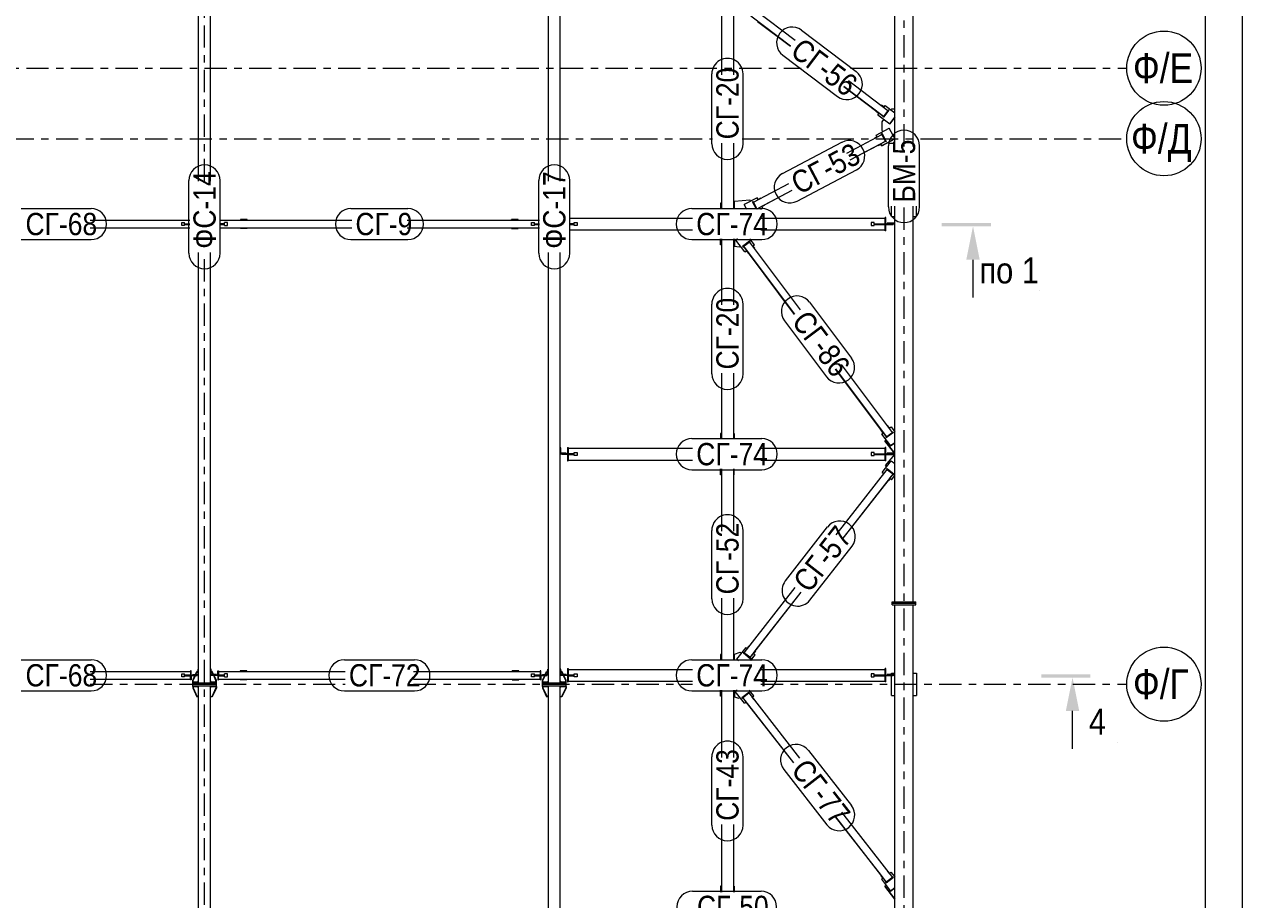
# Model space of a CAD drawing. Header units: millimetres. Extents: x -59 to 782, y -224 to 370.
# Drawn here: x 617.7 to 781.8, y 158 to 275.9 of the extents above; entities that cross this region are included whole.
import ezdxf

# ---------------------------------------------------------------- set-up
doc = ezdxf.new("R2010")
doc.units = ezdxf.units.MM
doc.linetypes.add('XKITLINE00', pattern=[0])
doc.linetypes.add('XKITLINE03', pattern=[6, 3, -1, 1, -1])
for name, color, linetype, lineweight in [('DrawingSheet', 5, 'Continuous', 0), ('Part', 2, 'Continuous', 0), ('PartMark', 3, 'Continuous', 0), ('S-GRID', 1, 'Continuous', 0), ('Section', 6, 'Continuous', 0)]:
    doc.layers.add(name, color=color, linetype=linetype, lineweight=lineweight)
doc.styles.add('GOST type A', font='ARIAL.TTF')

msp = doc.modelspace()

# ---------------------------------------------------------------- hatches: boundary and pattern name
at = {"layer": 'Section'}
for points in [[(741.29, 249.12), (747.89, 249.12), (747.89, 248.7), (741.29, 248.7)], [(745.49, 248.7), (746.39, 244.2), (744.59, 244.2)], [(754.69, 188.32), (761.29, 188.32), (761.29, 187.9), (754.69, 187.9)], [(758.89, 187.9), (759.79, 183.4), (757.99, 183.4)]]:
    msp.add_hatch(color=256, dxfattribs=at).paths.add_polyline_path(points, flags=17)

# ---------------------------------------------------------------- linework, layer by layer
at = {"layer": 'DrawingSheet', "linetype": 'XKITLINE00', "lineweight": 0}
for p, q in [((781.8, -224), (781.8, 370)), ((776.8, -219), (776.8, 365))]:
    msp.add_line(p, q, dxfattribs=at)
at = {"layer": 'Part', "linetype": 'XKITLINE00', "lineweight": 0}
for p, q in [((641.2, 254.77), (641.2, 312.74)), ((642.8, 254.77), (642.8, 312.74)), ((688.3, 254.77), (688.3, 312.74)), ((689.9, 254.77), (689.9, 312.74)), ((734.95, 259.44), (734.95, 312.74)), ((737.45, 259.44), (737.45, 312.74)), ((711.62, 278), (711.62, 269.12)), ((713.22, 278), (713.22, 269.12)), ((716.19, 277.8), (721.52, 273.77)), ((720.92, 272.97), (715.59, 277)), ((716.48, 276.31), (720.91, 272.96)), ((728.1, 267.52), (732.53, 264.17)), ((733.43, 263.51), (728.11, 267.53)), ((728.72, 268.33), (734.03, 264.31)), ((732.51, 264.15), (732.54, 264.18)), ((732.51, 264.14), (732.51, 264.15)), ((732.51, 264.15), (732.83, 263.91)), ((733.17, 265.01), (733.14, 264.98)), ((733.49, 264.77), (733.17, 265.01)), ((734.09, 264.39), (733.37, 263.43)), ((734.16, 264.34), (733.43, 263.39)), ((734.16, 264.33), (733.43, 263.38)), ((733.46, 264.74), (733.64, 264.97)), ((733.49, 264.77), (733.46, 264.74)), ((733.48, 264.77), (733.49, 264.77)), ((733.64, 264.97), (734.95, 263.99)), ((734.16, 264.34), (734.09, 264.39)), ((734.16, 264.33), (734.16, 264.34)), ((734.44, 264.37), (734.56, 264.53)), ((734.56, 264.53), (734.95, 264.53)), ((732.83, 263.9), (732.51, 264.14)), ((732.68, 263.7), (732.86, 263.94)), ((732.68, 263.7), (732.68, 263.7)), ((732.68, 263.7), (734.27, 262.49)), ((732.68, 263.7), (734.27, 262.49)), ((732.83, 263.91), (732.86, 263.94)), ((732.83, 263.91), (732.83, 263.91)), ((732.86, 263.94), (733.43, 263.51)), ((733.25, 262.79), (733.47, 263.09)), ((733.25, 261.61), (733.25, 262.79)), ((733.37, 263.43), (733.43, 263.39)), ((733.37, 263.43), (733.37, 263.42)), ((733.43, 263.38), (733.37, 263.42)), ((733.43, 263.39), (733.43, 263.38)), ((734.27, 262.49), (734.95, 263.39)), ((734.95, 263.39), (734.27, 262.49)), ((728.48, 258.56), (733.23, 261.05)), ((732.45, 260.97), (734.22, 261.9)), ((732.57, 260.74), (732.45, 260.97)), ((732.45, 260.97), (732.45, 260.97)), ((732.57, 260.74), (732.45, 260.97)), ((733.25, 261.18), (733.18, 261.14)), ((733.18, 261.14), (733.74, 260.08)), ((733.18, 261.13), (733.18, 261.14)), ((733.23, 261.05), (733.18, 261.13)), ((733.7, 260.16), (733.23, 261.05)), ((733.34, 261.44), (733.25, 261.61)), ((733.25, 261.61), (733.25, 261.61)), ((733.25, 261.61), (733.25, 261.61)), ((733.34, 261.44), (733.25, 261.61)), ((733.25, 261.18), (733.81, 260.11)), ((734.95, 260.52), (734.22, 261.9)), ((734.27, 262.49), (734.27, 262.49)), ((711.62, 259.91), (711.62, 251)), ((713.22, 259.91), (713.22, 251)), ((728.95, 257.67), (733.7, 260.16)), ((728.96, 257.66), (732.71, 259.63)), ((732.57, 260.74), (732.22, 260.56)), ((732.22, 260.56), (732.22, 260.55)), ((732.22, 260.56), (732.24, 260.53)), ((732.22, 260.55), (732.23, 260.53)), ((732.59, 260.71), (732.57, 260.74)), ((733.06, 259.82), (732.7, 259.64)), ((732.7, 259.64), (732.7, 259.63)), ((732.7, 259.64), (732.72, 259.6)), ((732.7, 259.63), (732.72, 259.6)), ((732.72, 259.6), (733.08, 259.79)), ((733.08, 259.78), (732.72, 259.6)), ((732.72, 259.6), (732.72, 259.6)), ((733.06, 259.82), (733.7, 260.16)), ((733.08, 259.79), (733.06, 259.82)), ((733.2, 259.56), (733.08, 259.79)), ((733.08, 259.79), (733.08, 259.78)), ((733.2, 259.55), (733.08, 259.78)), ((733.2, 259.55), (734.95, 260.48)), ((733.2, 259.56), (734.95, 260.48)), ((733.2, 259.56), (733.2, 259.55)), ((733.7, 260.16), (733.7, 260.16)), ((733.74, 260.07), (733.7, 260.16)), ((733.74, 260.08), (733.81, 260.11)), ((733.74, 260.07), (733.81, 260.11)), ((733.74, 260.08), (733.74, 260.07)), ((733.81, 260.11), (733.81, 260.11)), ((734.18, 259.84), (734.08, 260.02)), ((734.18, 259.84), (734.08, 260.02)), ((734.95, 259.84), (734.18, 259.84)), ((734.18, 259.84), (734.18, 259.84)), ((734.95, 259.84), (734.18, 259.84)), ((715.93, 251.96), (720.67, 254.45)), ((716.4, 251.07), (721.13, 253.56)), ((717.39, 251.58), (721.14, 253.55)), ((711.62, 251.8), (711.5, 251.8)), ((711.5, 251.8), (711.5, 251)), ((713.22, 251.8), (713.34, 251.8)), ((713.34, 251.8), (713.34, 251)), ((713.36, 252.09), (715.45, 252.26)), ((713.36, 251), (713.36, 252.09)), ((716.43, 252.55), (714.66, 251.62)), ((714.66, 251.62), (714.98, 251)), ((714.98, 251), (714.66, 251.62)), ((714.66, 251.62), (714.66, 251.62)), ((715.54, 252.08), (715.45, 252.26)), ((715.81, 252.01), (715.88, 252.05)), ((716.34, 251), (715.81, 252.01)), ((715.81, 252.01), (715.81, 252)), ((715.81, 252), (716.34, 251)), ((716.43, 251), (715.88, 252.05)), ((716.4, 251.07), (717.03, 251.4)), ((716.56, 252.29), (716.43, 252.55)), ((716.55, 252.32), (716.9, 252.51)), ((716.57, 252.29), (716.55, 252.32)), ((716.55, 252.32), (716.55, 252.32)), ((716.92, 252.48), (716.9, 252.51)), ((717.17, 251.13), (716.92, 251)), ((716.92, 251), (717.17, 251.13)), ((717.03, 251.4), (717.39, 251.59)), ((717.03, 251.4), (717.04, 251.4)), ((717.03, 251.4), (717.03, 251.4)), ((717.17, 251.13), (717.03, 251.4)), ((717.05, 251.37), (717.03, 251.4)), ((717.03, 251.4), (717.03, 251.4)), ((717.04, 251.39), (717.04, 251.39)), ((717.05, 251.36), (717.41, 251.55)), ((717.41, 251.55), (717.05, 251.37)), ((717.05, 251.36), (717.05, 251.37)), ((717.17, 251.13), (717.17, 251.13)), ((717.41, 251.55), (717.39, 251.59)), ((717.41, 251.55), (717.41, 251.55)), ((734.5, 250), (734.5, 251.4)), ((734.95, 198.1), (734.95, 251.4)), ((737.45, 198.1), (737.45, 251.4)), ((737.9, 250), (737.9, 251.4)), ((626.61, 249.5), (640, 249.5)), ((644, 249.5), (661.82, 249.5)), ((647.75, 249.6), (646.86, 249.6)), ((646.86, 249.6), (646.86, 249.5)), ((647.69, 249.5), (647.69, 249.6)), ((647.75, 249.5), (647.75, 249.6)), ((669.28, 249.5), (687.1, 249.5)), ((684.24, 249.6), (683.35, 249.6)), ((683.35, 249.5), (683.35, 249.6)), ((683.41, 249.5), (683.41, 249.6)), ((684.24, 249.5), (684.24, 249.6)), ((691.1, 249.8), (707.72, 249.8)), ((716.44, 250.99), (716.43, 251)), ((716.93, 249.8), (733.67, 249.8)), ((733.75, 249.9), (733.67, 249.9)), ((733.67, 249.04), (733.67, 249.9)), ((733.75, 249.04), (733.75, 249.9)), ((734.5, 250), (734.95, 250)), ((734.5, 250), (734.5, 250)), ((734.5, 250), (734.95, 250)), ((737.45, 250), (737.9, 250)), ((737.45, 250), (737.9, 250)), ((737.9, 250), (737.9, 250)), ((626.61, 248.5), (640, 248.5)), ((638.92, 248.8), (638.92, 249.2)), ((638.92, 249.2), (639.32, 249.2)), ((639.32, 248.8), (638.92, 248.8)), ((639.32, 249.04), (639.32, 249.2)), ((639.32, 249.05), (640, 249.05)), ((639.32, 249.04), (639.32, 248.96)), ((639.32, 249.04), (640, 249.04)), ((639.32, 248.8), (639.32, 248.96)), ((639.32, 248.96), (640, 248.96)), ((639.32, 248.95), (640, 248.95)), ((644, 249.05), (644.68, 249.05)), ((644.68, 249.04), (644, 249.04)), ((644.68, 248.96), (644, 248.96)), ((644, 248.95), (644.68, 248.95)), ((644, 248.5), (661.82, 248.5)), ((645.08, 249.2), (644.68, 249.2)), ((644.68, 249.04), (644.68, 249.2)), ((644.68, 248.96), (644.68, 249.04)), ((644.68, 248.8), (644.68, 248.96)), ((644.68, 248.8), (645.08, 248.8)), ((645.08, 248.8), (645.08, 249.2)), ((646.86, 248.4), (646.86, 248.5)), ((647.75, 248.4), (646.86, 248.4)), ((647.69, 248.4), (647.69, 248.5)), ((647.75, 248.4), (647.75, 248.5)), ((669.28, 248.5), (687.1, 248.5)), ((683.35, 248.4), (683.35, 248.5)), ((683.35, 248.4), (684.24, 248.4)), ((683.41, 248.4), (683.41, 248.5)), ((684.24, 248.4), (684.24, 248.5)), ((686.02, 248.8), (686.02, 249.2)), ((686.02, 249.2), (686.42, 249.2)), ((686.42, 248.8), (686.02, 248.8)), ((686.42, 249.04), (686.42, 249.2)), ((686.42, 249.05), (687.1, 249.05)), ((686.42, 249.04), (686.42, 248.96)), ((686.42, 249.04), (687.1, 249.04)), ((686.42, 248.96), (687.1, 248.96)), ((686.42, 248.8), (686.42, 248.96)), ((686.42, 248.95), (687.1, 248.95)), ((691.1, 249.05), (691.78, 249.05)), ((691.78, 249.04), (691.1, 249.04)), ((691.78, 248.96), (691.1, 248.96)), ((691.1, 248.95), (691.78, 248.95)), ((691.1, 248.2), (707.72, 248.2)), ((691.78, 249.2), (692.18, 249.2)), ((691.78, 249.04), (691.78, 249.2)), ((691.78, 248.96), (691.78, 249.04)), ((691.78, 248.8), (691.78, 248.96)), ((692.18, 248.8), (691.78, 248.8)), ((692.18, 249.2), (692.18, 248.8)), ((716.93, 248.2), (733.67, 248.2)), ((732.17, 249.2), (731.77, 249.2)), ((731.77, 249.2), (731.77, 248.8)), ((731.77, 248.8), (732.17, 248.8)), ((732.17, 249.04), (732.17, 249.2)), ((732.17, 249.05), (733.67, 249.05)), ((732.17, 249.04), (732.17, 248.96)), ((732.17, 249.04), (734.75, 249.04)), ((732.17, 248.8), (732.17, 248.96)), ((732.17, 248.96), (734.75, 248.96)), ((732.17, 248.95), (733.67, 248.95)), ((733.75, 249.04), (733.67, 249.04)), ((733.75, 248.96), (733.67, 248.96)), ((733.67, 248.1), (733.67, 248.96)), ((733.75, 248.1), (733.67, 248.1)), ((733.75, 248.1), (733.75, 248.96)), ((734.95, 249.12), (733.95, 249.12)), ((733.95, 249.12), (733.95, 249.04)), ((734.75, 249.04), (734.75, 248.96)), ((734.75, 249.04), (734.95, 249.04)), ((711.5, 246.2), (711.5, 247)), ((711.62, 246.2), (711.5, 246.2)), ((711.62, 247), (711.62, 238.12)), ((713.22, 247), (713.22, 238.12)), ((713.22, 246.2), (713.34, 246.2)), ((713.34, 246.2), (713.34, 247)), ((713.36, 247), (713.36, 246.01)), ((713.78, 247), (713.57, 246.84)), ((714.77, 245.24), (713.57, 246.84)), ((714.77, 245.24), (713.57, 246.84)), ((713.57, 246.84), (713.57, 246.84)), ((714.45, 246.01), (715.41, 246.73)), ((714.5, 245.95), (715.46, 246.67)), ((714.58, 246.01), (715.38, 246.61)), ((715.38, 246.6), (715.46, 246.66)), ((722.25, 237.44), (715.38, 246.61)), ((715.41, 246.73), (715.46, 246.67)), ((716.05, 246.2), (715.45, 247)), ((715.46, 246.67), (715.46, 246.66)), ((715.85, 246.05), (716.05, 246.2)), ((715.85, 246.05), (716.05, 246.2)), ((716.05, 246.2), (716.05, 246.2)), ((641.2, 187.2), (641.2, 245.17)), ((642.8, 187.2), (642.8, 245.17)), ((688.3, 187.2), (688.3, 245.17)), ((689.9, 187.2), (689.9, 245.17)), ((713.36, 246.01), (713.36, 246.01)), ((713.36, 246.01), (714.01, 245.92)), ((713.36, 246.01), (714.01, 245.92)), ((714.01, 245.92), (714.17, 246.04)), ((714.01, 245.92), (714.17, 246.04)), ((714.01, 245.92), (714.01, 245.92)), ((714.45, 246.01), (714.45, 246)), ((714.45, 246.01), (714.5, 245.95)), ((714.45, 246), (714.5, 245.94)), ((714.5, 245.94), (714.58, 246)), ((714.5, 245.94), (714.5, 245.95)), ((714.58, 246), (714.58, 246.01)), ((714.58, 246.01), (721.45, 236.84)), ((715.01, 245.43), (714.58, 246)), ((714.77, 245.24), (714.98, 245.4)), ((714.77, 245.24), (714.98, 245.4)), ((714.77, 245.24), (714.77, 245.24)), ((714.98, 245.4), (715.01, 245.43)), ((714.98, 245.4), (715.22, 245.08)), ((714.98, 245.39), (714.98, 245.4)), ((714.98, 245.39), (715.22, 245.07)), ((715.22, 245.08), (715.25, 245.11)), ((715.22, 245.07), (715.25, 245.1)), ((715.22, 245.07), (715.22, 245.08)), ((721.45, 236.83), (715.25, 245.1)), ((715.25, 245.1), (715.25, 245.1)), ((715.82, 246.03), (715.85, 246.05)), ((716.09, 245.73), (715.85, 246.05)), ((716.06, 245.71), (716.09, 245.73)), ((716.06, 245.7), (716.08, 245.72)), ((716.08, 245.72), (716.09, 245.73)), ((734.65, 220.92), (727.78, 230.07)), ((711.62, 228.91), (711.62, 220)), ((713.22, 228.91), (713.22, 220)), ((733.17, 221.2), (726.97, 229.46)), ((726.98, 229.47), (733.85, 220.32)), ((734.01, 221.83), (733.98, 221.81)), ((734.25, 221.51), (734.01, 221.83)), ((734.22, 221.49), (734.46, 221.66)), ((734.25, 221.51), (734.22, 221.49)), ((734.25, 221.51), (734.25, 221.51)), ((734.46, 221.66), (734.95, 221)), ((711.62, 220.8), (711.5, 220.8)), ((711.5, 220.8), (711.5, 220)), ((713.22, 220.8), (713.34, 220.8)), ((713.34, 220.8), (713.34, 220)), ((733.14, 221.18), (733.18, 221.21)), ((733.14, 221.17), (733.14, 221.18)), ((733.14, 221.18), (733.38, 220.86)), ((733.38, 220.86), (733.14, 221.17)), ((733.18, 220.7), (733.42, 220.88)), ((733.18, 220.7), (733.18, 220.7)), ((733.18, 220.7), (734.37, 219.1)), ((733.18, 220.7), (734.37, 219.1)), ((733.38, 220.86), (733.42, 220.89)), ((733.38, 220.86), (733.38, 220.86)), ((733.84, 220.31), (733.42, 220.88)), ((733.61, 219.78), (733.78, 219.9)), ((734.73, 220.98), (733.77, 220.26)), ((733.81, 220.19), (733.77, 220.26)), ((733.77, 220.26), (733.77, 220.25)), ((733.81, 220.18), (733.77, 220.25)), ((734.78, 220.91), (733.81, 220.19)), ((734.78, 220.9), (733.81, 220.18)), ((733.81, 220.19), (733.81, 220.18)), ((734.78, 220.91), (734.73, 220.98)), ((734.78, 220.9), (734.78, 220.91)), ((689.97, 218.84), (689.9, 218.84)), ((689.97, 218.11), (689.97, 218.84)), ((690.9, 218.9), (690.9, 218.04)), ((690.9, 218.9), (690.98, 218.9)), ((690.98, 218.9), (690.98, 218.04)), ((690.98, 218.8), (707.72, 218.8)), ((716.93, 218.8), (733.67, 218.8)), ((733.61, 219.78), (733.61, 219.78)), ((733.61, 219.78), (734.9, 218.12)), ((734.9, 218.12), (733.61, 219.78)), ((733.75, 218.9), (733.67, 218.9)), ((733.67, 218.04), (733.67, 218.9)), ((733.75, 218.04), (733.75, 218.9)), ((734.37, 219.1), (734.95, 219.54)), ((734.95, 219.53), (734.37, 219.1)), ((734.37, 219.1), (734.37, 219.1)), ((689.9, 218.04), (690.1, 218.04)), ((690.7, 218.11), (689.97, 218.11)), ((691.78, 218.04), (690.1, 218.04)), ((690.1, 217.96), (690.1, 218.04)), ((691.78, 217.96), (690.1, 217.96)), ((690.7, 218.04), (690.7, 218.11)), ((690.9, 218.04), (690.98, 218.04)), ((690.9, 217.96), (690.9, 217.1)), ((690.9, 217.96), (690.98, 217.96)), ((690.9, 217.1), (690.98, 217.1)), ((690.98, 218.05), (691.78, 218.05)), ((690.98, 217.96), (690.98, 217.1)), ((690.98, 217.95), (691.78, 217.95)), ((690.98, 217.2), (707.72, 217.2)), ((691.78, 218.2), (692.18, 218.2)), ((691.78, 218.04), (691.78, 218.2)), ((691.78, 217.96), (691.78, 218.04)), ((691.78, 217.8), (691.78, 217.96)), ((692.18, 217.8), (691.78, 217.8)), ((692.18, 218.2), (692.18, 217.8)), ((716.93, 217.2), (733.67, 217.2)), ((732.17, 218.2), (731.77, 218.2)), ((731.77, 218.2), (731.77, 217.8)), ((731.77, 217.8), (732.17, 217.8)), ((732.17, 218.04), (732.17, 218.2)), ((732.17, 218.05), (733.67, 218.05)), ((732.17, 218.04), (732.17, 217.96)), ((732.17, 218.04), (734.75, 218.04)), ((732.17, 217.8), (732.17, 217.96)), ((732.17, 217.96), (734.75, 217.96)), ((732.17, 217.95), (733.67, 217.95)), ((733.26, 215.54), (734.49, 217.11)), ((733.75, 218.04), (733.67, 218.04)), ((733.75, 217.96), (733.67, 217.96)), ((733.67, 217.1), (733.67, 217.96)), ((733.75, 217.1), (733.67, 217.1)), ((733.72, 216.45), (734.95, 217.97)), ((733.75, 217.1), (733.75, 217.96)), ((734.95, 218.12), (733.95, 218.12)), ((733.95, 218.12), (733.95, 218.04)), ((734.49, 217.11), (734.95, 216.76)), ((734.75, 218.04), (734.95, 218.04)), ((734.75, 218.04), (734.75, 217.96)), ((734.9, 218.12), (734.9, 218.12)), ((734.9, 218.12), (734.95, 218.12)), ((734.9, 218.12), (734.95, 218.12)), ((711.5, 215.2), (711.5, 216)), ((711.62, 215.2), (711.5, 215.2)), ((711.62, 216), (711.62, 207.63)), ((713.22, 216), (713.22, 207.63)), ((713.22, 215.2), (713.34, 215.2)), ((713.34, 215.2), (713.34, 216)), ((727.08, 207.13), (733.94, 215.93)), ((727.87, 206.51), (734.73, 215.31)), ((733.47, 215.38), (733.22, 215.06)), ((733.22, 215.06), (733.22, 215.06)), ((733.22, 215.06), (733.25, 215.04)), ((733.22, 215.06), (733.25, 215.04)), ((733.26, 215.54), (733.47, 215.38)), ((733.26, 215.54), (733.26, 215.54)), ((733.26, 215.54), (733.47, 215.38)), ((733.47, 215.38), (733.5, 215.36)), ((733.88, 216.32), (733.72, 216.45)), ((733.72, 216.45), (733.72, 216.45)), ((733.72, 216.45), (733.88, 216.32)), ((733.91, 216.05), (733.86, 215.99)), ((733.86, 215.99), (734.81, 215.25)), ((733.86, 215.98), (733.86, 215.99)), ((733.86, 215.98), (733.94, 215.92)), ((733.91, 216.05), (734.86, 215.32)), ((734.73, 215.31), (733.94, 215.93)), ((734.29, 214.74), (734.73, 215.31)), ((734.53, 214.55), (734.95, 215.1)), ((734.53, 214.55), (734.95, 215.1)), ((734.73, 215.31), (734.73, 215.31)), ((734.73, 215.31), (734.81, 215.24)), ((734.81, 215.25), (734.86, 215.32)), ((734.81, 215.24), (734.86, 215.31)), ((734.81, 215.25), (734.81, 215.24)), ((734.86, 215.32), (734.86, 215.31)), ((727.88, 206.5), (734.05, 214.42)), ((734.29, 214.74), (734.04, 214.43)), ((734.04, 214.43), (734.04, 214.42)), ((734.04, 214.43), (734.07, 214.4)), ((734.04, 214.42), (734.07, 214.39)), ((734.07, 214.4), (734.32, 214.72)), ((734.32, 214.71), (734.07, 214.39)), ((734.07, 214.39), (734.07, 214.4)), ((734.29, 214.74), (734.32, 214.72)), ((734.32, 214.72), (734.32, 214.71)), ((734.32, 214.71), (734.53, 214.55)), ((734.32, 214.71), (734.53, 214.55)), ((734.53, 214.55), (734.53, 214.55)), ((711.62, 198.61), (711.62, 190.2)), ((713.22, 198.61), (713.22, 190.2)), ((714.68, 191.22), (721.54, 200.01)), ((715.47, 190.6), (722.33, 199.4)), ((716.17, 191.48), (722.33, 199.39)), ((734.6, 197.9), (734.6, 198.1)), ((734.6, 198.1), (737.8, 198.1)), ((734.6, 197.7), (734.6, 197.9)), ((734.6, 197.9), (737.8, 197.9)), ((734.6, 197.9), (737.8, 197.9)), ((734.6, 197.7), (734.95, 197.7)), ((734.6, 197.7), (737.8, 197.7)), ((734.95, 156.08), (734.95, 197.7)), ((737.45, 156.08), (737.45, 197.7)), ((737.45, 197.7), (737.8, 197.7)), ((737.8, 197.9), (737.8, 198.1)), ((737.8, 197.7), (737.8, 197.9)), ((714.89, 191.96), (713.66, 190.39)), ((714.89, 191.96), (715.12, 191.78)), ((715.09, 191.81), (715.34, 192.12)), ((715.34, 192.12), (715.37, 192.1)), ((711.62, 191), (711.5, 191)), ((711.5, 191), (711.5, 190.2)), ((713.22, 191), (713.34, 191)), ((713.34, 191), (713.34, 190.2)), ((713.36, 191.03), (714.12, 191.3)), ((713.36, 190.2), (713.36, 191.03)), ((713.66, 190.39), (713.9, 190.2)), ((713.66, 190.38), (713.66, 190.39)), ((713.9, 190.2), (713.66, 190.38)), ((714.12, 191.3), (714.27, 191.17)), ((714.56, 191.22), (714.6, 191.28)), ((715.5, 190.48), (714.56, 191.22)), ((714.56, 191.22), (714.56, 191.21)), ((714.56, 191.21), (715.5, 190.47)), ((715.55, 190.54), (714.6, 191.28)), ((715.12, 191.78), (715.09, 191.81)), ((715.09, 191.8), (715.09, 191.81)), ((715.48, 190.6), (715.92, 191.16)), ((715.5, 190.48), (715.55, 190.54)), ((715.5, 190.47), (715.55, 190.53)), ((715.5, 190.47), (715.5, 190.48)), ((715.54, 190.2), (716.15, 190.98)), ((715.55, 190.2), (716.15, 190.98)), ((715.55, 190.53), (715.55, 190.54)), ((715.92, 191.17), (716.16, 191.48)), ((715.95, 191.14), (715.92, 191.17)), ((715.92, 191.16), (715.92, 191.17)), ((715.92, 191.16), (716.15, 190.98)), ((716.19, 191.46), (715.95, 191.14)), ((715.95, 191.14), (716.19, 191.45)), ((715.95, 191.14), (715.95, 191.14)), ((716.15, 190.98), (716.15, 190.98)), ((716.16, 191.48), (716.19, 191.46)), ((716.19, 191.45), (716.19, 191.46)), ((626.61, 188.7), (640.12, 188.7)), ((640.2, 188.8), (640.12, 188.8)), ((640.12, 188.8), (640.12, 188.24)), ((640.2, 188.24), (640.2, 188.8)), ((640.78, 188.31), (640.97, 188.7)), ((640.84, 188.31), (641.02, 188.7)), ((641.13, 188.7), (640.97, 188.7)), ((641.13, 188.31), (641.13, 189.04)), ((641.13, 189.04), (641.2, 189.04)), ((642.87, 189.04), (642.8, 189.04)), ((642.87, 188.31), (642.87, 189.04)), ((643.03, 188.7), (642.87, 188.7)), ((643.16, 188.31), (642.98, 188.7)), ((643.22, 188.31), (643.03, 188.7)), ((643.8, 188.24), (643.8, 188.8)), ((643.8, 188.8), (643.88, 188.8)), ((643.88, 188.8), (643.88, 188.24)), ((643.88, 188.7), (660.94, 188.7)), ((647.69, 188.8), (646.78, 188.8)), ((646.78, 188.8), (646.78, 188.7)), ((647.64, 188.7), (647.64, 188.8)), ((647.69, 188.7), (647.69, 188.8)), ((670.16, 188.7), (687.22, 188.7)), ((684.32, 188.8), (683.41, 188.8)), ((683.41, 188.7), (683.41, 188.8)), ((683.46, 188.7), (683.46, 188.8)), ((684.32, 188.7), (684.32, 188.8)), ((687.3, 188.8), (687.22, 188.8)), ((687.22, 188.8), (687.22, 188.24)), ((687.3, 188.24), (687.3, 188.8)), ((687.88, 188.31), (688.07, 188.7)), ((687.94, 188.31), (688.12, 188.7)), ((688.23, 188.7), (688.07, 188.7)), ((688.23, 188.31), (688.23, 189.04)), ((688.23, 189.04), (688.3, 189.04)), ((689.97, 189.04), (689.9, 189.04)), ((689.97, 188.31), (689.97, 189.04)), ((690.13, 188.7), (689.97, 188.7)), ((690.26, 188.31), (690.08, 188.7)), ((690.32, 188.31), (690.13, 188.7)), ((690.9, 189.1), (690.9, 188.24)), ((690.9, 189.1), (690.98, 189.1)), ((690.98, 189.1), (690.98, 188.24)), ((690.98, 189), (707.72, 189)), ((716.93, 189), (733.67, 189)), ((733.75, 189.1), (733.67, 189.1)), ((733.67, 188.24), (733.67, 189.1)), ((733.75, 188.24), (733.75, 189.1)), ((626.61, 187.7), (640.12, 187.7)), ((638.92, 188), (638.92, 188.4)), ((638.92, 188.4), (639.32, 188.4)), ((639.32, 188), (638.92, 188)), ((639.32, 188.24), (639.32, 188.4)), ((639.32, 188.25), (640.12, 188.25)), ((639.32, 188.24), (639.32, 188.16)), ((639.32, 188.24), (641, 188.24)), ((639.32, 188), (639.32, 188.16)), ((639.32, 188.16), (641, 188.16)), ((639.32, 188.15), (640.12, 188.15)), ((640.12, 187.6), (640.12, 188.16)), ((640.2, 187.6), (640.12, 187.6)), ((640.2, 188.16), (640.2, 187.6)), ((640.4, 188.24), (640.4, 188.31)), ((640.4, 188.31), (641.13, 188.31)), ((641.2, 188.24), (640.4, 188.24)), ((640.4, 187.5), (640.71, 188.16)), ((640.4, 187.3), (640.4, 187.5)), ((640.4, 187.5), (640.46, 187.5)), ((640.4, 187.2), (640.4, 187.3)), ((640.4, 187.3), (641.2, 187.3)), ((640.4, 187), (640.4, 187.2)), ((640.4, 187.2), (643.6, 187.2)), ((640.46, 187.5), (640.77, 188.16)), ((640.46, 187.3), (640.46, 187.5)), ((641, 188.24), (641, 188.16)), ((641.09, 187.3), (641.2, 187.46)), ((642.8, 188.24), (643.6, 188.24)), ((642.91, 187.3), (642.8, 187.46)), ((642.8, 187.3), (643.6, 187.3)), ((643.6, 188.31), (642.87, 188.31)), ((644.68, 188.24), (643, 188.24)), ((643, 188.16), (643, 188.24)), ((644.68, 188.16), (643, 188.16)), ((643.54, 187.5), (643.23, 188.16)), ((643.6, 187.5), (643.29, 188.16)), ((643.54, 187.3), (643.54, 187.5)), ((643.54, 187.5), (643.6, 187.5)), ((643.6, 188.24), (643.6, 188.31)), ((643.6, 187.3), (643.6, 187.5)), ((643.6, 187.2), (643.6, 187.3)), ((643.6, 187), (643.6, 187.2)), ((643.8, 188.16), (643.8, 187.6)), ((643.8, 187.6), (643.88, 187.6)), ((643.88, 188.25), (644.68, 188.25)), ((643.88, 187.6), (643.88, 188.16)), ((643.88, 188.15), (644.68, 188.15)), ((643.88, 187.7), (660.94, 187.7)), ((645.08, 188.4), (644.68, 188.4)), ((644.68, 188.24), (644.68, 188.4)), ((644.68, 188.16), (644.68, 188.24)), ((644.68, 188), (644.68, 188.16)), ((644.68, 188), (645.08, 188)), ((645.08, 188), (645.08, 188.4)), ((646.78, 187.6), (646.78, 187.7)), ((647.69, 187.6), (646.78, 187.6)), ((647.64, 187.6), (647.64, 187.7)), ((647.69, 187.6), (647.69, 187.7)), ((670.16, 187.7), (687.22, 187.7)), ((683.41, 187.6), (683.41, 187.7)), ((683.41, 187.6), (684.32, 187.6)), ((683.46, 187.6), (683.46, 187.7)), ((684.32, 187.6), (684.32, 187.7)), ((686.02, 188), (686.02, 188.4)), ((686.02, 188.4), (686.42, 188.4)), ((686.42, 188), (686.02, 188)), ((686.42, 188.24), (686.42, 188.4)), ((686.42, 188.25), (687.22, 188.25)), ((686.42, 188.24), (686.42, 188.16)), ((686.42, 188.24), (688.1, 188.24)), ((686.42, 188), (686.42, 188.16)), ((686.42, 188.16), (688.1, 188.16)), ((686.42, 188.15), (687.22, 188.15)), ((687.22, 187.6), (687.22, 188.16)), ((687.3, 187.6), (687.22, 187.6)), ((687.3, 188.16), (687.3, 187.6)), ((687.5, 188.24), (687.5, 188.31)), ((687.5, 188.31), (688.23, 188.31)), ((688.3, 188.24), (687.5, 188.24)), ((687.5, 187.5), (687.81, 188.16)), ((687.5, 187.3), (687.5, 187.5)), ((687.5, 187.5), (687.56, 187.5)), ((687.5, 187.2), (687.5, 187.3)), ((687.5, 187.3), (688.3, 187.3)), ((687.5, 187), (687.5, 187.2)), ((687.5, 187.2), (690.7, 187.2)), ((687.56, 187.5), (687.87, 188.16)), ((687.56, 187.3), (687.56, 187.5)), ((688.1, 188.24), (688.1, 188.16)), ((688.19, 187.3), (688.3, 187.46)), ((689.9, 188.24), (690.1, 188.24)), ((690.01, 187.3), (689.9, 187.46)), ((689.9, 187.3), (690.7, 187.3)), ((690.7, 188.31), (689.97, 188.31)), ((691.78, 188.24), (690.1, 188.24)), ((690.1, 188.16), (690.1, 188.24)), ((691.78, 188.16), (690.1, 188.16)), ((690.64, 187.5), (690.33, 188.16)), ((690.7, 187.5), (690.39, 188.16)), ((690.64, 187.3), (690.64, 187.5)), ((690.64, 187.5), (690.7, 187.5)), ((690.7, 188.24), (690.7, 188.31)), ((690.7, 187.3), (690.7, 187.5)), ((690.7, 187.2), (690.7, 187.3)), ((690.7, 187), (690.7, 187.2)), ((690.9, 188.24), (690.98, 188.24)), ((690.9, 188.16), (690.9, 187.3)), ((690.9, 188.16), (690.98, 188.16)), ((690.9, 187.3), (690.98, 187.3)), ((690.98, 188.25), (691.78, 188.25)), ((690.98, 188.16), (690.98, 187.3)), ((690.98, 188.15), (691.78, 188.15)), ((690.98, 187.4), (707.72, 187.4)), ((691.78, 188.4), (692.18, 188.4)), ((691.78, 188.24), (691.78, 188.4)), ((691.78, 188.16), (691.78, 188.24)), ((691.78, 188), (691.78, 188.16)), ((692.18, 188), (691.78, 188)), ((692.18, 188.4), (692.18, 188)), ((716.93, 187.4), (733.67, 187.4)), ((732.17, 188.4), (731.77, 188.4)), ((731.77, 188.4), (731.77, 188)), ((731.77, 188), (732.17, 188)), ((732.17, 188.24), (732.17, 188.4)), ((732.17, 188.25), (733.67, 188.25)), ((732.17, 188.24), (732.17, 188.16)), ((732.17, 188.24), (734.75, 188.24)), ((732.17, 188), (732.17, 188.16)), ((732.17, 188.16), (734.75, 188.16)), ((732.17, 188.15), (733.67, 188.15)), ((733.75, 188.24), (733.67, 188.24)), ((733.75, 188.16), (733.67, 188.16)), ((733.67, 187.3), (733.67, 188.16)), ((733.75, 187.3), (733.67, 187.3)), ((733.75, 187.3), (733.75, 188.16)), ((734.95, 188.32), (733.95, 188.32)), ((733.95, 188.32), (733.95, 188.24)), ((734.5, 188.32), (734.5, 188.5)), ((734.5, 188.5), (734.95, 188.5)), ((734.5, 185.5), (734.5, 188.16)), ((734.75, 188.24), (734.75, 188.16)), ((734.75, 188.24), (734.95, 188.24)), ((737.45, 188.5), (737.9, 188.5)), ((737.9, 188.5), (737.9, 185.5)), ((640.4, 187), (643.6, 187)), ((640.4, 186.8), (640.4, 187)), ((640.4, 187), (643.6, 187)), ((640.4, 186.8), (643.6, 186.8)), ((640.4, 186.7), (640.4, 186.8)), ((640.4, 186.7), (641.2, 186.7)), ((640.4, 186.7), (640.4, 186.5)), ((640.4, 186.5), (640.46, 186.5)), ((640.4, 186.5), (640.97, 185.3)), ((640.46, 186.7), (640.46, 186.5)), ((640.46, 186.5), (641.02, 185.3)), ((641.2, 186.54), (641.09, 186.7)), ((641.2, 156.05), (641.2, 186.8)), ((642.8, 156.05), (642.8, 186.8)), ((642.8, 186.7), (643.6, 186.7)), ((642.8, 186.54), (642.91, 186.7)), ((643.54, 186.5), (642.98, 185.3)), ((643.6, 186.5), (643.03, 185.3)), ((643.54, 186.7), (643.54, 186.5)), ((643.54, 186.5), (643.6, 186.5)), ((643.6, 186.8), (643.6, 187)), ((643.6, 186.7), (643.6, 186.8)), ((643.6, 186.7), (643.6, 186.5)), ((687.5, 187), (690.7, 187)), ((687.5, 186.8), (687.5, 187)), ((687.5, 187), (690.7, 187)), ((687.5, 186.8), (690.7, 186.8)), ((687.5, 186.7), (687.5, 186.8)), ((687.5, 186.7), (687.5, 186.5)), ((687.5, 186.7), (688.3, 186.7)), ((687.5, 186.5), (687.56, 186.5)), ((687.5, 186.5), (688.07, 185.3)), ((687.56, 186.7), (687.56, 186.5)), ((687.56, 186.5), (688.12, 185.3)), ((688.3, 186.54), (688.19, 186.7)), ((688.3, 156.05), (688.3, 186.8)), ((689.9, 156.05), (689.9, 186.8)), ((689.9, 186.54), (690.01, 186.7)), ((689.9, 186.7), (690.7, 186.7)), ((690.64, 186.5), (690.08, 185.3)), ((690.7, 186.5), (690.13, 185.3)), ((690.64, 186.7), (690.64, 186.5)), ((690.64, 186.5), (690.7, 186.5)), ((690.7, 186.8), (690.7, 187)), ((690.7, 186.7), (690.7, 186.8)), ((690.7, 186.7), (690.7, 186.5)), ((711.5, 185.4), (711.5, 186.2)), ((711.62, 185.4), (711.5, 185.4)), ((711.62, 186.2), (711.62, 177.12)), ((713.22, 186.2), (713.22, 177.12)), ((713.22, 185.4), (713.34, 185.4)), ((713.34, 185.4), (713.34, 186.2)), ((713.36, 186.2), (713.36, 185.31)), ((713.71, 186.2), (713.47, 186.02)), ((714.7, 184.44), (713.47, 186.02)), ((714.7, 184.44), (713.47, 186.02)), ((713.47, 186.02), (713.47, 186.02)), ((714.37, 185.21), (715.32, 185.94)), ((714.42, 185.14), (715.36, 185.88)), ((714.5, 185.2), (715.29, 185.82)), ((715.29, 185.81), (715.36, 185.87)), ((715.29, 185.82), (722.13, 177.02)), ((715.32, 185.94), (715.36, 185.88)), ((715.96, 185.42), (715.36, 186.2)), ((715.36, 185.88), (715.36, 185.87)), ((715.76, 185.27), (715.96, 185.42)), ((715.76, 185.26), (715.96, 185.42)), ((715.96, 185.42), (715.96, 185.42)), ((734.5, 185.5), (734.95, 185.5)), ((734.5, 185.5), (734.5, 185.5)), ((734.5, 185.5), (734.95, 185.5)), ((737.45, 185.5), (737.9, 185.5)), ((737.45, 185.5), (737.9, 185.5)), ((737.9, 185.5), (737.9, 185.5)), ((641.2, 185.3), (640.97, 185.3)), ((643.03, 185.3), (642.8, 185.3)), ((688.3, 185.3), (688.07, 185.3)), ((690.13, 185.3), (689.9, 185.3)), ((713.36, 185.3), (713.36, 185.31)), ((713.36, 185.31), (713.93, 185.11)), ((713.36, 185.3), (713.93, 185.1)), ((713.93, 185.11), (714.09, 185.23)), ((713.93, 185.1), (714.09, 185.23)), ((713.93, 185.11), (713.93, 185.1)), ((714.37, 185.21), (714.37, 185.2)), ((714.37, 185.21), (714.42, 185.14)), ((714.37, 185.2), (714.42, 185.13)), ((714.42, 185.13), (714.5, 185.19)), ((714.42, 185.13), (714.42, 185.14)), ((714.5, 185.19), (714.5, 185.2)), ((721.35, 176.4), (714.5, 185.2)), ((714.94, 184.63), (714.5, 185.19)), ((714.7, 184.44), (714.91, 184.6)), ((714.7, 184.44), (714.91, 184.6)), ((714.7, 184.44), (714.7, 184.44)), ((714.91, 184.6), (714.94, 184.63)), ((714.91, 184.6), (715.15, 184.28)), ((714.91, 184.6), (715.15, 184.29)), ((714.91, 184.6), (714.91, 184.6)), ((715.18, 184.31), (714.94, 184.63)), ((715.15, 184.28), (715.18, 184.31)), ((715.15, 184.29), (715.18, 184.31)), ((715.15, 184.28), (715.15, 184.29)), ((715.18, 184.31), (715.18, 184.31)), ((721.34, 176.4), (715.18, 184.3)), ((715.73, 185.25), (715.76, 185.27)), ((716.01, 184.95), (715.76, 185.27)), ((715.98, 184.93), (716.01, 184.95)), ((715.98, 184.92), (716.01, 184.94)), ((716.01, 184.94), (716.01, 184.95)), ((733.15, 161.22), (726.99, 169.13)), ((733.84, 160.35), (727, 169.13)), ((727.79, 169.75), (734.63, 160.96)), ((711.62, 168.1), (711.62, 159)), ((713.22, 168.1), (713.22, 159)), ((733.16, 161.22), (733.12, 161.2)), ((733.12, 161.19), (733.12, 161.2)), ((733.12, 161.2), (733.37, 160.88)), ((733.37, 160.88), (733.12, 161.19)), ((733.4, 160.91), (733.16, 161.22)), ((733.16, 160.72), (733.4, 160.91)), ((733.4, 160.91), (733.37, 160.88)), ((733.37, 160.88), (733.37, 160.88)), ((733.84, 160.34), (733.4, 160.91)), ((733.4, 160.91), (733.4, 160.91)), ((734.71, 161.02), (733.76, 160.29)), ((734.76, 160.96), (733.81, 160.22)), ((734.76, 160.95), (733.81, 160.21)), ((733.98, 161.86), (733.95, 161.84)), ((734.22, 161.55), (733.98, 161.86)), ((734.19, 161.52), (734.43, 161.7)), ((734.22, 161.55), (734.19, 161.52)), ((734.22, 161.54), (734.22, 161.55)), ((734.43, 161.7), (734.95, 161.03)), ((734.76, 160.96), (734.71, 161.02)), ((734.76, 160.95), (734.76, 160.96)), ((711.62, 159.8), (711.5, 159.8)), ((711.5, 159.8), (711.5, 159)), ((713.22, 159.8), (713.34, 159.8)), ((713.34, 159.8), (713.34, 159)), ((733.16, 160.72), (733.16, 160.72)), ((733.16, 160.72), (734.39, 159.14)), ((733.16, 160.72), (734.39, 159.14)), ((733.62, 159.81), (733.78, 159.93)), ((734.95, 158.05), (733.62, 159.81)), ((733.62, 159.81), (733.62, 159.81)), ((733.62, 159.81), (734.95, 158.05)), ((733.81, 160.22), (733.76, 160.29)), ((733.76, 160.29), (733.76, 160.28)), ((733.81, 160.21), (733.76, 160.28)), ((733.81, 160.22), (733.81, 160.21)), ((734.39, 159.14), (734.95, 159.58)), ((734.95, 159.58), (734.39, 159.14)), ((734.39, 159.14), (734.39, 159.14))]:
    msp.add_line(p, q, dxfattribs=at)
at = {"layer": 'PartMark', "linetype": 'XKITLINE00', "lineweight": 0}
for p, q in [((722.4, 275.1), (729.76, 269.54)), ((719.87, 271.75), (727.22, 266.19)), ((710.32, 259.81), (710.32, 269.22)), ((714.52, 259.81), (714.52, 269.22)), ((719.84, 255.81), (727.83, 260.01)), ((734.1, 251.3), (734.1, 259.54)), ((738.3, 251.3), (738.3, 259.54)), ((721.79, 252.09), (729.79, 256.29)), ((639.9, 245.07), (639.9, 254.87)), ((644.1, 245.07), (644.1, 254.87)), ((687, 245.07), (687, 254.87)), ((691.2, 245.07), (691.2, 254.87)), ((617.29, 251.1), (626.71, 251.1)), ((661.72, 251.1), (669.38, 251.1)), ((707.62, 251.1), (717.03, 251.1)), ((617.29, 246.9), (626.71, 246.9)), ((661.72, 246.9), (669.38, 246.9)), ((707.62, 246.9), (717.03, 246.9)), ((710.32, 228.81), (710.32, 238.22)), ((714.52, 228.81), (714.52, 238.22)), ((723.47, 238.48), (729.12, 230.95)), ((720.11, 235.96), (725.76, 228.43)), ((707.62, 220.1), (717.03, 220.1)), ((707.62, 215.9), (717.03, 215.9)), ((710.32, 198.5), (710.32, 207.73)), ((714.52, 198.5), (714.52, 207.73)), ((720.22, 200.91), (725.89, 208.19)), ((723.53, 198.33), (729.2, 205.6)), ((617.29, 190.3), (626.71, 190.3)), ((660.84, 190.3), (670.26, 190.3)), ((707.62, 190.3), (717.03, 190.3)), ((617.29, 186.1), (626.71, 186.1)), ((660.84, 186.1), (670.26, 186.1)), ((707.62, 186.1), (717.03, 186.1)), ((710.32, 168), (710.32, 177.23)), ((714.52, 168), (714.52, 177.23)), ((723.33, 178.08), (729.11, 170.65)), ((720.02, 175.5), (725.8, 168.07)), ((707.72, 159.1), (716.94, 159.1))]:
    msp.add_line(p, q, dxfattribs=at)
for centre, start, end in [((721.13, 273.43), 52.9088, 232.9088), ((712.42, 269.22), 359.9996, 179.9996), ((728.49, 267.87), 232.9088, 52.9088), ((736.2, 259.54), 0, 180), ((712.42, 259.81), 179.9996, 359.9996), ((728.81, 258.15), 297.7261, 117.7261), ((642, 254.87), 0, 180), ((689.1, 254.87), 0, 180), ((720.82, 253.95), 117.7261, 297.7261), ((626.71, 249), 270, 90), ((661.72, 249), 90, 270), ((669.38, 249), 270, 90), ((707.62, 249), 90, 270), ((717.03, 249), 270, 90), ((736.2, 251.3), 180, 0), ((642, 245.07), 180, 0), ((689.1, 245.07), 180, 0), ((712.42, 238.22), 359.9996, 179.9996), ((721.79, 237.22), 36.8658, 216.8658), ((727.44, 229.69), 216.8658, 36.8658), ((712.42, 228.81), 179.9996, 359.9996), ((707.62, 218), 90, 270), ((717.03, 218), 270, 90), ((712.42, 207.73), 359.9996, 179.9996), ((727.54, 206.89), 322.0672, 142.0672), ((721.87, 199.62), 142.0672, 322.0672), ((712.42, 198.5), 179.9996, 359.9996), ((626.71, 188.2), 270, 90), ((660.84, 188.2), 90, 270), ((670.26, 188.2), 270, 90), ((707.62, 188.2), 90, 270), ((717.03, 188.2), 270, 90), ((712.42, 177.23), 359.9996, 179.9996), ((721.67, 176.79), 37.8944, 217.8944), ((727.46, 169.36), 217.8944, 37.8944), ((712.42, 168), 179.9996, 359.9996), ((707.72, 157), 90, 270), ((716.94, 157), 270, 90)]:
    msp.add_arc(centre, 2.1, start, end, dxfattribs=at)
at = {"layer": 'S-GRID', "linetype": 'XKITLINE03', "lineweight": 0}
for p, q in [((642, 254.77), (642, 342)), ((736.2, 259.44), (736.2, 342)), ((-30, 270), (722.35, 270)), ((728.98, 270), (766.2, 270)), ((184, 260.5), (710.42, 260.5)), ((714.42, 260.5), (766.2, 260.5)), ((736.2, 134.22), (736.2, 251.4)), ((642, 145.28), (642, 245.17)), ((626.61, 187), (660.94, 187)), ((670.16, 187), (707.72, 187)), ((716.93, 187), (766.2, 187))]:
    msp.add_line(p, q, dxfattribs=at)
at = {"layer": 'S-GRID', "linetype": 'XKITLINE00', "lineweight": 0}
for centre in [(771.2, 270), (771.2, 260.5), (771.2, 187)]:
    msp.add_circle(centre, 5, dxfattribs=at)
at = {"layer": 'Section', "linetype": 'XKITLINE00', "lineweight": 0}
for p, q in [((745.49, 239.1), (745.49, 244.2)), ((754.49, 240), (754.49, 240)), ((754.49, 240), (754.49, 240)), ((758.89, 178.3), (758.89, 183.4)), ((764.89, 179.2), (764.89, 179.2)), ((764.89, 179.2), (764.89, 179.2))]:
    msp.add_line(p, q, dxfattribs=at)

# ---------------------------------------------------------------- texts
at = {"layer": 'PartMark', "style": 'GOST type A', "width": 0.85}
for s, rotation, p in [('СГ-56', -37.0933, (720.71, 271.87)), ('СГ-20', 90.0002, (713.92, 260.41)), ('СГ-53', 27.7254, (722.05, 252.9)), ('БМ-5', 90.0002, (737.7, 251.9)), ('ФС-14', 90.0002, (643.5, 245.67)), ('ФС-17', 90.0002, (690.6, 245.67)), ('СГ-20', 90.0002, (713.92, 229.41)), ('СГ-86', -53.1361, (720.95, 235.84)), ('СГ-52', 90.0002, (713.92, 199.1)), ('СГ-57', 52.0647, (723.43, 199.17)), ('СГ-43', 90.0002, (713.92, 168.6)), ('СГ-77', -52.1048, (720.86, 175.39))]:
    msp.add_text(s, height=3, rotation=rotation, dxfattribs=at).set_placement(p)
for s, p in [('СГ-68', (617.89, 247.5)), ('СГ-9', (662.32, 247.5)), ('СГ-74', (708.22, 247.5)), ('СГ-74', (708.22, 216.5)), ('СГ-68', (617.89, 186.7)), ('СГ-72', (661.44, 186.7)), ('СГ-74', (708.22, 186.7)), ('СГ-50', (708.32, 155.5))]:
    msp.add_text(s, height=3, dxfattribs=at).set_placement(p)
at = {"layer": 'S-GRID', "style": 'GOST type A', "width": 0.85}
for s, p in [('Ф/Е', (767.03, 268)), ('Ф/Д', (766.77, 258.5)), ('Ф/Г', (767.03, 185))]:
    msp.add_text(s, height=4, dxfattribs=at).set_placement(p)
at = {"layer": 'Section', "style": 'GOST type A', "width": 0.85}
for s, p in [('по 1', (746.35, 241)), ('4', (761.09, 180.2))]:
    msp.add_text(s, height=3.5, dxfattribs=at).set_placement(p)

doc.saveas('drawing.dxf')
